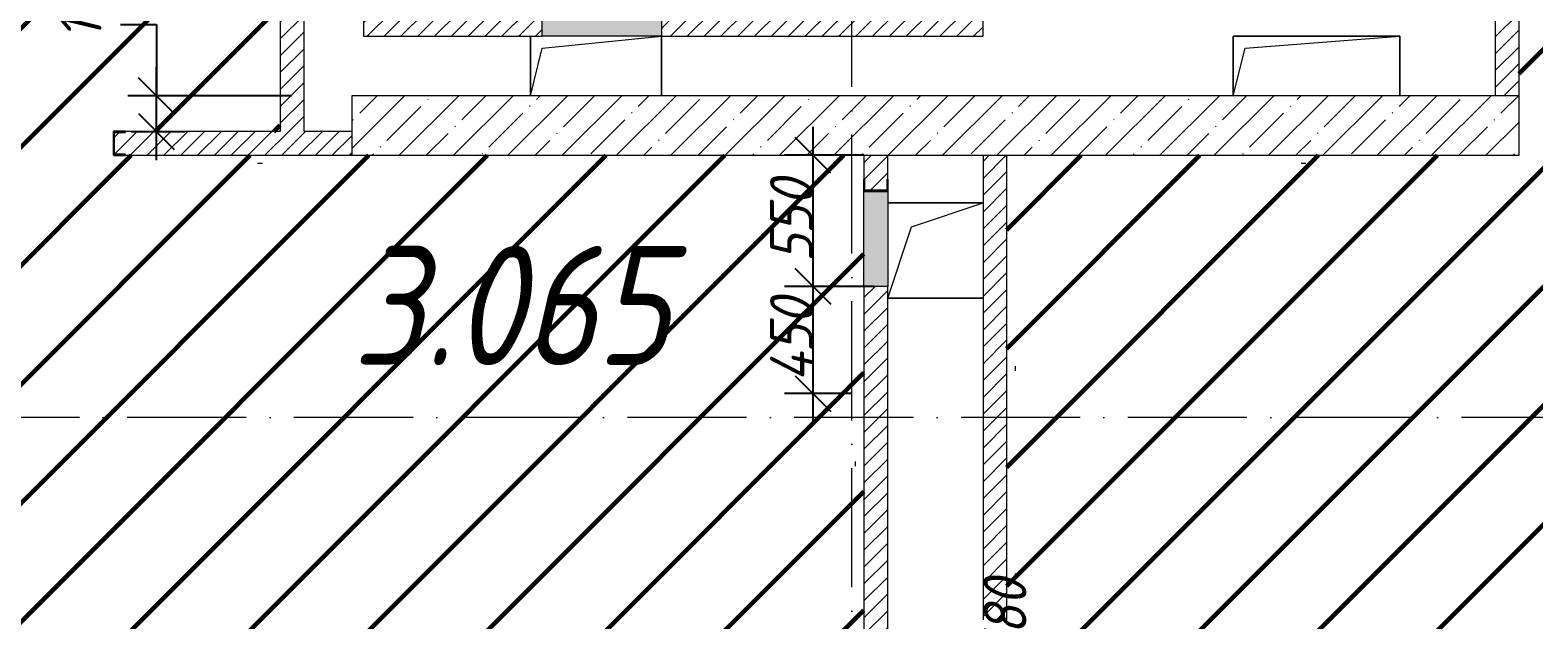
# Model space of a CAD drawing. Header units: millimetres. Extents: x -606178 to 312196, y -19338 to 632709.
# Drawn here: x -134315 to -128002, y 452775 to 455251 of the extents above; entities that cross this region are included whole.
import ezdxf

# ---------------------------------------------------------------- set-up
doc = ezdxf.new("R2010")
doc.units = ezdxf.units.MM
doc.linetypes.add('50_200_ШТРИХ_1Т_ш5_п1_п1_', pattern=[700, 500, -100, 0, -100])
for name, color, linetype, lineweight in [('6.4.1) Окр пт с инж. ПТ2.16', 3, 'Continuous', 60), ('A-____-____-DIMS', 7, 'Continuous', 9), ('A-FLOR-____-OTLN', 7, 'Continuous', 9), ('A-GENM-____-MCUT', 7, 'Continuous', 25), ('A-GENM-____-OTLN', 7, 'Continuous', 9), ('A-GENM-____-OTLN-1', 7, 'Continuous', 25), ('A-GLAZ-____-OTLN', 7, 'Continuous', 9), ('A-WALL-____-MCUT-1', 7, 'Continuous', 9), ('A-WALL-____-PATT-1', 7, 'Continuous', 9), ('A-WALL-FNSH-MCUT-1', 7, 'Continuous', 9), ('S-GRID-____-OTLN-1', 7, '50_200_ШТРИХ_1Т_ш5_п1_п1_', 9), ('Марки помещений', 7, 'Continuous', 9)]:
    doc.layers.add(name, color=color, linetype=linetype, lineweight=lineweight)
doc.styles.add('ISOCPEUR_I_10', font='isocpeui.ttf', dxfattribs={"width": 0.9, "height": 180})
doc.styles.add('ISOCPEUR_I_2', font='isocpeui.ttf', dxfattribs={"width": 0.85, "height": 2.3})
doc.dimstyles.new('ISO-1_8_0_9К_СРЕДНИЙ_Кладочные_3', dxfattribs={"dimscale": 304.8, "dimtxt": 179.276612, "dimasz": 0.492126, "dimexe": 0.393701, "dimexo": 0, "dimgap": 0, "dimtad": 1, "dimdec": 3, "dimrnd": 0.001, "dimdsep": 46, "dimtxsty": 'ISOCPEUR_I_10', "dimblk1": 'OBLIQUE', "dimblk2": 'OBLIQUE', "dimsah": 1, "dimcen": 0.09, "dimdle": 0.393701, "dimazin": 0, "dimtfac": 1, "dimtdec": 4, "dimtix": 1, "dimtmove": 0, "dimatfit": 3, "dimfxl": 1, "dimtvp": 1, "dimtolj": 1, "dimtzin": 0, "dimarcsym": 2})
doc.dimstyles.new('ISO-1_8_0_9К_СРЕДНИЙ_Кладочные_4', dxfattribs={"dimscale": 304.8, "dimtxt": 179.276612, "dimasz": 0.492126, "dimexe": 0.393701, "dimexo": 0, "dimgap": 0, "dimtad": 1, "dimdec": 3, "dimrnd": 0.001, "dimdsep": 46, "dimtxsty": 'ISOCPEUR_I_10', "dimblk1": 'OBLIQUE', "dimblk2": 'OBLIQUE', "dimsah": 1, "dimcen": 0.09, "dimdle": 0.393701, "dimazin": 0, "dimtfac": 1, "dimtdec": 4, "dimtix": 1, "dimtmove": 1, "dimatfit": 3, "dimfxl": 1, "dimtvp": 1, "dimtolj": 1, "dimtzin": 0, "dimarcsym": 2})
pattern_1 = [(45, (-140714.89, 451794.26), (-35.35534, 35.35534), [])]

# ---------------------------------------------------------------- blocks, each defined once
blk = doc.blocks.new('154_Фахверк_СКБ_Швеллер - Тип_100_3960-28331862-АР1_План отверстий 3 этажа в осях 1-64_А-ГГ')
at = {"layer": 'A-GENM-____-MCUT'}
for p, q in [((175, 50), (125, 50)), ((125, 50), (125, -50)), ((128, 47), (175, 47)), ((128, -47), (128, 47)), ((175, 47), (175, 50)), ((125, -50), (175, -50)), ((175, -47), (128, -47)), ((175, -50), (175, -47))]:
    blk.add_line(p, q, dxfattribs=at)
blk = doc.blocks.new('AR_Отверстие Ниша - Лючок-32402598-АР1_План отверстий 3 этажа в осях 1-64_А-ГГ')
at = {"layer": 'A-GLAZ-____-OTLN'}
blk.add_hatch(color=256, dxfattribs=at).paths.add_polyline_path([(250, -50), (250, 50), (-250, 50), (-250, -50), (23.6, -50)], flags=0)
for p, q in [((-250, 50), (250, 50)), ((-250, -50), (-250, 50)), ((250, 50), (250, -50)), ((250, -50), (-250, -50))]:
    blk.add_line(p, q, dxfattribs=at)
blk = doc.blocks.new('AR_Отверстие Ниша - Лючок-32405436-АР1_План отверстий 3 этажа в осях 1-64_А-ГГ')
at = {"layer": 'A-GLAZ-____-OTLN'}
blk.add_hatch(color=256, dxfattribs=at).paths.add_polyline_path([(-200, -50), (200, -50), (200, 50), (-200, 50)], flags=0)
for p, q in [((-200, 50), (200, 50)), ((-200, -50), (-200, 50)), ((200, -50), (-200, -50))]:
    blk.add_line(p, q, dxfattribs=at)
blk = doc.blocks.new('154_Фахверк_СКБ_Швеллер - Тип_100_3960_зеркало-29769493-АР1_План отверстий 3 этажа в осях 1-64_А-ГГ')
at = {"layer": 'A-GENM-____-MCUT'}
for p, q in [((175, 50), (125, 50)), ((125, 50), (125, -50)), ((128, 47), (175, 47)), ((128, -47), (128, 47)), ((175, 47), (175, 50)), ((125, -50), (175, -50)), ((175, -47), (128, -47)), ((175, -50), (175, -47))]:
    blk.add_line(p, q, dxfattribs=at)
blk = doc.blocks.new('AR_Отверстие прямоугольное _в плите_ - AR_Отверстие прямоугольное _в плите_-30459209-АР1_План отверстий 3 этажа в осях 1-64_А-ГГ')
at = {"layer": 'A-GENM-____-OTLN'}
for p, q in [((-275, 125), (-275, -125)), ((-275, -125), (-225, 75)), ((-225, 75), (275, 125)), ((275, -125), (275, 125))]:
    blk.add_line(p, q, dxfattribs=at)
blk = doc.blocks.new('AR_Отверстие прямоугольное _в плите_ - AR_Отверстие прямоугольное _в плите_-30459211-АР1_План отверстий 3 этажа в осях 1-64_А-ГГ')
at = {"layer": 'A-GENM-____-OTLN'}
for p, q in [((200, 200), (-200, 200)), ((-100, 100), (200, 200)), ((-200, -200), (-100, 100)), ((-200, -200), (200, -200))]:
    blk.add_line(p, q, dxfattribs=at)
blk = doc.blocks.new('AR_Отверстие прямоугольное _в плите_ - AR_Отверстие прямоугольное _в плите_-30459221-АР1_План отверстий 3 этажа в осях 1-64_А-ГГ')
at = {"layer": 'A-GENM-____-OTLN'}
for p, q in [((350, 125), (-350, 125)), ((-350, 125), (-350, -125)), ((-350, -125), (-300, 75)), ((-300, 75), (350, 125)), ((350, -125), (350, 125))]:
    blk.add_line(p, q, dxfattribs=at)
blk = doc.blocks.new('_Oblique')
at = {"color": 0, "linetype": 'ByBlock', "lineweight": -2}
blk.add_line((-0.5, -0.5), (0.5, 0.5), dxfattribs=at)
blk = doc.blocks.new('*D5128')
at = {"layer": 'A-____-____-DIMS', "color": 0, "lineweight": -2, "transparency": 16777216}
for p, q in [((-131028.8, 454845.3), (-131028.8, 454055.3)), ((-130814.9, 454725.3), (-131148.8, 454725.3)), ((-130774, 454175.3), (-131148.8, 454175.3))]:
    blk.add_line(p, q, dxfattribs=at)
at = {"layer": 'Defpoints', "color": 0, "transparency": 16777216}
for p in [(-130814.9, 454725.3), (-131028.8, 454175.3), (-130774, 454175.3)]:
    blk.add_point(p, dxfattribs=at)
at = {"layer": 'A-____-____-DIMS', "color": 0, "lineweight": -2, "transparency": 16777216, "xscale": 150, "yscale": 150, "zscale": 150}
for p, rotation in [((-131028.8, 454725.3), 90), ((-131028.8, 454175.3), 270)]:
    blk.add_blockref('_Oblique', p, dxfattribs=dict(at, rotation=rotation))
at = {"layer": 'A-____-____-DIMS', "color": 0, "transparency": 16777216, "insert": (-131118.8, 454450.3), "char_height": 180, "width": 409.578, "attachment_point": 5, "rotation": 90, "style": 'ISOCPEUR_I_10'}
blk.add_mtext('\\A1;550', dxfattribs=at)
blk = doc.blocks.new('*D5129')
at = {"layer": 'A-____-____-DIMS', "color": 0, "lineweight": -2, "transparency": 16777216}
for p, q in [((-131028.8, 454295.3), (-131028.8, 453605.3)), ((-130774, 454175.3), (-131148.8, 454175.3)), ((-130864.9, 453725.3), (-131148.8, 453725.3))]:
    blk.add_line(p, q, dxfattribs=at)
at = {"layer": 'Defpoints', "color": 0, "transparency": 16777216}
for p in [(-130774, 454175.3), (-131028.8, 453725.3), (-130864.9, 453725.3)]:
    blk.add_point(p, dxfattribs=at)
at = {"layer": 'A-____-____-DIMS', "color": 0, "lineweight": -2, "transparency": 16777216, "xscale": 150, "yscale": 150, "zscale": 150}
for p, rotation in [((-131028.8, 454175.3), 90), ((-131028.8, 453725.3), 270)]:
    blk.add_blockref('_Oblique', p, dxfattribs=dict(at, rotation=rotation))
at = {"layer": 'A-____-____-DIMS', "color": 0, "transparency": 16777216, "insert": (-131118.8, 453950.3), "char_height": 180, "width": 426.127, "attachment_point": 5, "rotation": 90, "style": 'ISOCPEUR_I_10'}
blk.add_mtext('\\A1;450', dxfattribs=at)
blk = doc.blocks.new('*D5131')
at = {"layer": 'A-____-____-DIMS', "color": 0, "lineweight": -2, "transparency": 16777216}
for p, q in [((-130020.5, 452680.1), (-129870.5, 452680.1)), ((-129870.5, 452680.1), (-129870.5, 452375.3)), ((-129870.5, 451675.3), (-129870.5, 452495.3)), ((-130262.9, 452375.3), (-129750.5, 452375.3)), ((-130164.9, 451795.3), (-129750.5, 451795.3))]:
    blk.add_line(p, q, dxfattribs=at)
at = {"layer": 'Defpoints', "color": 0, "transparency": 16777216}
for p in [(-130262.9, 452375.3), (-129870.5, 452375.3), (-130164.9, 451795.3)]:
    blk.add_point(p, dxfattribs=at)
at = {"layer": 'A-____-____-DIMS', "color": 0, "lineweight": -2, "transparency": 16777216, "xscale": 150, "yscale": 150, "zscale": 150}
for p, rotation in [((-129870.5, 452375.3), 90), ((-129870.5, 451795.3), 270)]:
    blk.add_blockref('_Oblique', p, dxfattribs=dict(at, rotation=rotation))
at = {"layer": 'A-____-____-DIMS', "color": 0, "transparency": 16777216, "insert": (-130312.6, 452595.3), "char_height": 180, "width": 409.578, "attachment_point": 1, "rotation": 90, "line_spacing_factor": 1.149209, "style": 'ISOCPEUR_I_10'}
blk.add_mtext('\\A1;580', dxfattribs=at)
blk = doc.blocks.new('*D5133')
at = {"layer": 'A-____-____-DIMS', "color": 0, "lineweight": -2, "transparency": 16777216}
for p, q in [((-133934.9, 455274.1), (-133784.9, 455274.1)), ((-133784.9, 455274.1), (-133784.9, 454975.3)), ((-133784.9, 454705.3), (-133784.9, 455095.3)), ((-133216.9, 454975.3), (-133904.9, 454975.3)), ((-133890.9, 454825.3), (-133664.9, 454825.3))]:
    blk.add_line(p, q, dxfattribs=at)
at = {"layer": 'Defpoints', "color": 0, "transparency": 16777216}
for p in [(-133784.9, 454975.3), (-133216.9, 454975.3), (-133890.9, 454825.3)]:
    blk.add_point(p, dxfattribs=at)
at = {"layer": 'A-____-____-DIMS', "color": 0, "lineweight": -2, "transparency": 16777216, "xscale": 150, "yscale": 150, "zscale": 150}
for p, rotation in [((-133784.9, 454975.3), 90), ((-133784.9, 454825.3), 270)]:
    blk.add_blockref('_Oblique', p, dxfattribs=dict(at, rotation=rotation))
at = {"layer": 'A-____-____-DIMS', "color": 0, "transparency": 16777216, "insert": (-134195.2, 455210), "char_height": 180, "width": 368.207, "attachment_point": 1, "rotation": 90, "line_spacing_factor": 1.149209, "style": 'ISOCPEUR_I_10'}
blk.add_mtext('\\A1;150', dxfattribs=at)

msp = doc.modelspace()

# ---------------------------------------------------------------- hatches: boundary and pattern name
at = {"layer": '6.4.1) Окр пт с инж. ПТ2.16'}
h = msp.add_hatch(dxfattribs=at)
h.set_pattern_fill('ANSI31', color=256, scale=111)
h.paths.add_polyline_path([(-126420.891, 454549.3011), (-126414.891, 454725.3011), (-126814.891, 454725.3011), (-126864.891, 454725.3011), (-126864.891, 454825.3011), (-126814.891, 454825.3011), (-126414.891, 454825.3011), (-126414.891, 456751.3011), (-126420.891, 456751.3011), (-126420.891, 457099.3011), (-126415.4118, 457625.3011), (-128064.891, 457625.3011), (-128064.891, 454975.3011), (-128064.891, 454725.3011), (-130214.891, 454725.3011), (-130214.891, 452775.3011), (-130214.891, 452375.3011), (-130214.891, 452325.3011), (-130214.891, 450375.3011), (-129814.891, 450375.3011), (-129814.891, 450125.3011), (-127989.891, 450125.3011), (-127989.891, 450131.3011), (-127914.891, 450131.3011), (-127914.891, 450125.3011), (-126914.891, 450125.3011), (-126914.891, 450131.3011), (-126839.891, 450131.3011), (-126514.891, 450127.5868), (-126514.891, 450225.3011), (-126414.891, 450225.3011), (-126414.891, 452275.3011), (-126414.891, 452325.3011), (-126414.891, 454001.3011), (-126420.891, 454001.3011)])
h.paths.add_polyline_path([(-133264.891, 457275.3011), (-133264.891, 457575.3011), (-133264.891, 457625.3011), (-134914.891, 457625.3011), (-134914.891, 457375.3011), (-135164.891, 457375.3011), (-135164.891, 450375.3011), (-134914.891, 450375.3011), (-134914.891, 450225.3011), (-134714.891, 450225.3011), (-134714.891, 450125.3011), (-134389.891, 450125.3011), (-134389.891, 450131.3011), (-134314.891, 450131.3011), (-134314.891, 450125.3011), (-133314.891, 450125.3011), (-133314.891, 450131.3011), (-133239.891, 450131.3011), (-130814.891, 450126.3268), (-130814.891, 450375.3011), (-130814.891, 450775.3011), (-130814.891, 452325.3011), (-130814.891, 452375.3011), (-130814.891, 454175.3011), (-130814.891, 454575.3011), (-130814.891, 454625.3011), (-130814.891, 454725.3011), (-132964.891, 454725.3011), (-133914.891, 454725.3011), (-133964.891, 454725.3011), (-133964.891, 454825.3011), (-133914.891, 454825.3011), (-133264.891, 454825.3011)])
h.paths.add_polyline_path([(-130414.891, 457625.3011), (-132814.891, 457625.3011), (-132814.891, 455325.3011), (-132164.891, 455325.3011), (-131664.891, 455325.3011), (-130414.891, 455325.3011)])
at = {"layer": 'A-WALL-____-PATT-1'}
h = msp.add_hatch(dxfattribs=at)
h.set_pattern_fill('FP_5', color=256, style=0, pattern_type=2)
h.set_pattern_definition(pattern_1)
h.paths.add_polyline_path([(-133264.891, 454825.3011), (-133164.891, 454825.3011), (-133164.891, 457275.3011), (-133264.891, 457275.3011), (-133264.891, 455968.434)], flags=0)
h.paths.add_polyline_path([(-133264.891, 457575.3011), (-133164.891, 457575.3011), (-133164.891, 457675.3011), (-133264.891, 457675.3011)], flags=0)
h = msp.add_hatch(dxfattribs=at)
h.set_pattern_fill('FP_5', color=256, style=0, pattern_type=2)
h.set_pattern_definition(pattern_1)
h.paths.add_polyline_path([(-128064.891, 454975.3011), (-128064.891, 457675.3011), (-128164.891, 457675.3011), (-128164.891, 454975.3011)], flags=0)
h = msp.add_hatch(dxfattribs=at)
h.set_pattern_fill('FP_5', color=256, style=0, pattern_type=2)
h.set_pattern_definition(pattern_1)
h.paths.add_polyline_path([(-130314.891, 455225.3011), (-130314.891, 455325.3011), (-131664.891, 455325.3011), (-131664.891, 455225.3011)], flags=0)
h.paths.add_polyline_path([(-132164.891, 455225.3011), (-132164.891, 455325.3011), (-132914.891, 455325.3011), (-132914.891, 455225.3011)], flags=0)
h = msp.add_hatch(dxfattribs=at)
h.set_pattern_fill('FP_38', color=256, style=0, pattern_type=2)
h.set_pattern_definition([(45, (-140714.89, 451794.26), (-114.0493, 114.0493), []), (45, (-140600.84, 451794.26), (-114.0493, 114.0493), [201.612, -40.322, 3.353, -36.97])])
h.paths.add_polyline_path([(-128064.891, 454725.3011), (-128064.891, 454975.3011), (-132964.891, 454975.3011), (-132964.891, 454725.3011), (-128356.3179, 454725.3011)], flags=0)
h = msp.add_hatch(dxfattribs=at)
h.set_pattern_fill('FP_5', color=256, style=0, pattern_type=2)
h.set_pattern_definition(pattern_1)
h.paths.add_polyline_path([(-132964.891, 454725.3011), (-132964.891, 454825.3011), (-133914.891, 454825.3011), (-133914.891, 454822.3011), (-133961.891, 454822.3011), (-133961.891, 454728.3011), (-133914.891, 454728.3011), (-133914.891, 454725.3011), (-133658.7107, 454725.3011)], flags=0)
h = msp.add_hatch(dxfattribs=at)
h.set_pattern_fill('FP_5', color=256, style=0, pattern_type=2)
h.set_pattern_definition(pattern_1)
h.paths.add_polyline_path([(-130714.891, 450125.3011), (-130714.891, 450375.3011), (-130814.891, 450375.3011), (-130814.891, 450125.3011)], flags=0)
h.paths.add_polyline_path([(-130814.891, 450775.3011), (-130714.891, 450775.3011), (-130714.891, 452325.3011), (-130717.891, 452325.3011), (-130717.891, 452372.3011), (-130811.891, 452372.3011), (-130811.891, 452325.3011), (-130814.891, 452325.3011), (-130814.891, 450808.2517)], flags=0)
h.paths.add_polyline_path([(-130811.6995, 452375.3011), (-130714.891, 452375.3011), (-130714.891, 454175.3011), (-130814.891, 454175.3011), (-130814.891, 452375.3011), (-130811.891, 452375.3011)], flags=0)
h.paths.add_polyline_path([(-130717.891, 454578.3011), (-130717.891, 454625.3011), (-130714.891, 454625.3011), (-130714.891, 454725.3011), (-130814.891, 454725.3011), (-130814.891, 454625.3011), (-130811.891, 454625.3011), (-130811.891, 454578.3011)], flags=0)
h = msp.add_hatch(dxfattribs=at)
h.set_pattern_fill('FP_5', color=256, style=0, pattern_type=2)
h.set_pattern_definition(pattern_1)
h.paths.add_polyline_path([(-130214.891, 450375.3011), (-130214.891, 452325.3011), (-130217.891, 452325.3011), (-130217.891, 452372.3011), (-130311.891, 452372.3011), (-130311.891, 452325.3011), (-130314.891, 452325.3011), (-130314.891, 450375.3011)], flags=0)
h.paths.add_polyline_path([(-130214.891, 452775.3011), (-130214.891, 454725.3011), (-130314.891, 454725.3011), (-130314.891, 452775.3011)], flags=0)

# ---------------------------------------------------------------- linework, layer by layer
at = {"layer": 'A-FLOR-____-OTLN'}
for p, q in [((-132214.891, 454975.3011), (-132214.891, 455225.3011)), ((-131664.891, 455225.3011), (-131664.891, 454975.3011)), ((-129264.891, 455225.3011), (-128564.891, 455225.3011)), ((-129264.891, 454975.3011), (-129264.891, 455225.3011)), ((-128564.891, 455225.3011), (-128564.891, 454975.3011)), ((-130714.891, 454525.3011), (-130314.891, 454525.3011)), ((-130314.891, 454125.3011), (-130714.891, 454125.3011))]:
    msp.add_line(p, q, dxfattribs=at)
at = {"layer": 'A-WALL-____-MCUT-1'}
for p, q in [((-128064.891, 454975.3011), (-132964.891, 454975.3011)), ((-132964.891, 454975.3011), (-132964.891, 454725.3011)), ((-128064.891, 454725.3011), (-128064.891, 454975.3011)), ((-132964.891, 454725.3011), (-128064.891, 454725.3011))]:
    msp.add_line(p, q, dxfattribs=at)
at = {"layer": 'A-WALL-FNSH-MCUT-1'}
for p, q in [((-132914.891, 457675.3011), (-132914.891, 455225.3011)), ((-128064.891, 454975.3011), (-128064.891, 457675.3011)), ((-133264.891, 457275.3011), (-133264.891, 454825.3011)), ((-133164.891, 454825.3011), (-133164.891, 457275.3011)), ((-130314.891, 455225.3011), (-130314.891, 455325.3011)), ((-128164.891, 455325.3011), (-128164.891, 454975.3011)), ((-132914.891, 455225.3011), (-132164.891, 455225.3011)), ((-131664.891, 455225.3011), (-130314.891, 455225.3011)), ((-133264.891, 454825.3011), (-133914.891, 454825.3011)), ((-132964.891, 454825.3011), (-133164.891, 454825.3011)), ((-133914.891, 454725.3011), (-132964.891, 454725.3011)), ((-133339.891, 454690.3011), (-133359.891, 454690.3011)), ((-130814.891, 454725.3011), (-130814.891, 454625.3011)), ((-130714.891, 454625.3011), (-130714.891, 454725.3011)), ((-130314.891, 454725.3011), (-130314.891, 452775.3011)), ((-130214.891, 452775.3011), (-130214.891, 454725.3011)), ((-128959.891, 454690.3011), (-128979.891, 454690.3011)), ((-130814.891, 454175.3011), (-130814.891, 452375.3011)), ((-130714.891, 452375.3011), (-130714.891, 454175.3011)), ((-130179.891, 453840.3011), (-130179.891, 453820.3011)), ((-130849.891, 453420.3011), (-130849.891, 453440.3011)), ((-130179.891, 452970.3011), (-130179.891, 452950.3011))]:
    msp.add_line(p, q, dxfattribs=at)
at = {"layer": 'S-GRID-____-OTLN-1'}
for p, q in [((-130864.891, 447311.6528), (-130864.891, 501675.2188)), ((-36793.8313, 453625.3011), (-145383.6612, 453625.3011))]:
    msp.add_line(p, q, dxfattribs=at)

# ---------------------------------------------------------------- block references
at = {"layer": 'A-GENM-____-OTLN'}
for name, p in [('AR_Отверстие прямоугольное _в плите_ - AR_Отверстие прямоугольное _в плите_-30459209-АР1_План отверстий 3 этажа в осях 1-64_А-ГГ', (-131939.891, 455100.3011)), ('AR_Отверстие прямоугольное _в плите_ - AR_Отверстие прямоугольное _в плите_-30459221-АР1_План отверстий 3 этажа в осях 1-64_А-ГГ', (-128914.891, 455100.3011)), ('AR_Отверстие прямоугольное _в плите_ - AR_Отверстие прямоугольное _в плите_-30459211-АР1_План отверстий 3 этажа в осях 1-64_А-ГГ', (-130514.891, 454325.3011))]:
    msp.add_blockref(name, p, dxfattribs=at)
at = {"layer": 'A-GENM-____-OTLN-1'}
msp.add_blockref('154_Фахверк_СКБ_Швеллер - Тип_100_3960-28331862-АР1_План отверстий 3 этажа в осях 1-64_А-ГГ', (-134089.891, 454775.3011), dxfattribs=at)
at = {"layer": 'A-GENM-____-OTLN-1', "rotation": 89.9999999999997}
msp.add_blockref('154_Фахверк_СКБ_Швеллер - Тип_100_3960_зеркало-29769493-АР1_План отверстий 3 этажа в осях 1-64_А-ГГ', (-130764.891, 454450.3011), dxfattribs=at)
at = {"layer": 'A-GLAZ-____-OTLN'}
msp.add_blockref('AR_Отверстие Ниша - Лючок-32402598-АР1_План отверстий 3 этажа в осях 1-64_А-ГГ', (-131914.891, 455275.3011), dxfattribs=at)
at = {"layer": 'A-GLAZ-____-OTLN', "rotation": 89.9999999999997}
msp.add_blockref('AR_Отверстие Ниша - Лючок-32405436-АР1_План отверстий 3 этажа в осях 1-64_А-ГГ', (-130764.891, 454375.3011), dxfattribs=at)

# ---------------------------------------------------------------- texts
at = {"layer": 'Марки помещений', "insert": (-132962.3119, 454345.1049), "char_height": 500, "width": 785.65375, "attachment_point": 1, "style": 'ISOCPEUR_I_2'}
msp.add_mtext('3.065', dxfattribs=at)

# ---------------------------------------------------------------- dimensions: what is measured, and where the dimension line sits
at = {"layer": 'A-____-____-DIMS'}
for base, p1, p2, override, picture, middle in [((-133784.8815, 454975.3011), (-133890.9475, 454825.3011), (-133216.9177, 454975.3011), {"dimpost": '<>', "dimfxl": 690.518794}, '*D5133', (-133900.0435, 455274.1381)), ((-129870.5131, 452375.3011), (-130164.891, 451795.3011), (-130262.8642, 452375.3011), {"dimpost": '<>', "dimfxl": 588.216596}, '*D5131', (-129985.6751, 452680.0663))]:
    dim = msp.add_linear_dim(base=base, p1=p1, p2=p2, angle=90, dimstyle='ISO-1_8_0_9К_СРЕДНИЙ_Кладочные_4', override=override, dxfattribs=at)
    dim.commit()
    dim.dimension.update_dxf_attribs({"geometry": picture, "text_midpoint": middle, "dimtype": 160, "text_rotation": 90})
for base, p1, p2, override, picture, middle in [((-131028.8282, 454175.3011), (-130814.891, 454725.3011), (-130773.957, 454175.3011), {"dimpost": '<>', "dimfxl": 551.521156}, '*D5128', (-131118.8282, 454450.3011)), ((-131028.8282, 453725.3011), (-130773.957, 454175.3011), (-130864.891, 453725.3011), {"dimpost": '<>', "dimfxl": 459.095826}, '*D5129', (-131118.8282, 453950.3011))]:
    dim = msp.add_linear_dim(base=base, p1=p1, p2=p2, angle=90, dimstyle='ISO-1_8_0_9К_СРЕДНИЙ_Кладочные_3', override=override, dxfattribs=at)
    dim.commit()
    dim.dimension.update_dxf_attribs({"geometry": picture, "text_midpoint": middle})

doc.saveas('drawing.dxf')
